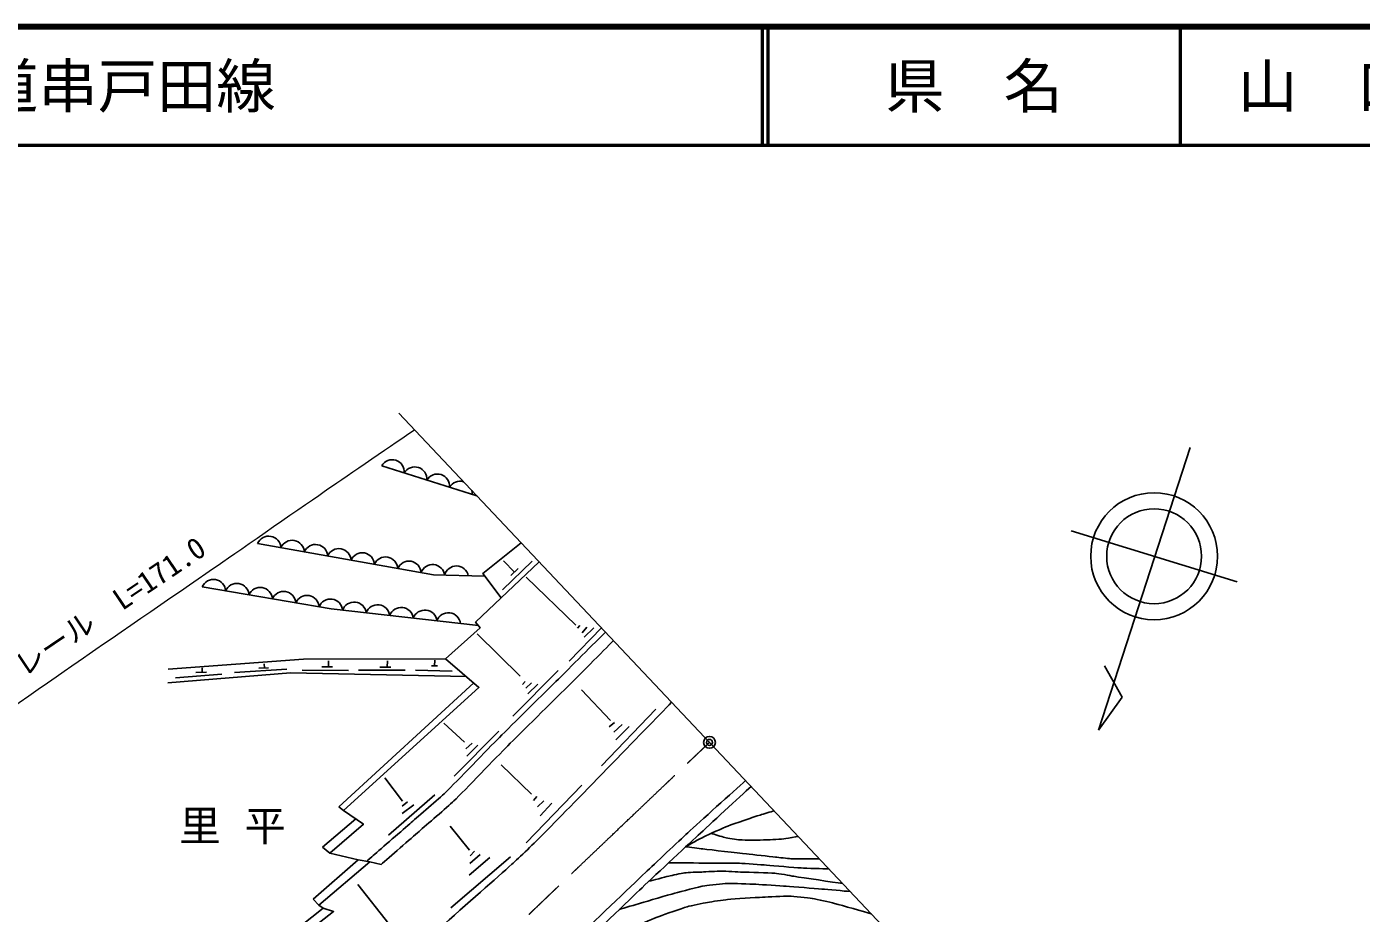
# Model space of a CAD drawing. Units: millimetres, scale not verified. Extents: x 40000 to 680000, y 20000 to 380000.
# Drawn here: x 235748 to 348278, y 305262 to 380000 of the extents above; entities that cross this region are included whole.
import ezdxf
from ezdxf.enums import TextEntityAlignment as Align

# ---------------------------------------------------------------- set-up
doc = ezdxf.new("R2010")
doc.units = ezdxf.units.MM
doc.header["$LTSCALE"] = 1000
doc.header["$PDMODE"] = 32
doc.header["$PDSIZE"] = 500
doc.linetypes.add('CHAIN', pattern=[18.5, 12, -1.5, 3.5, -1.5])
for name, color, linetype, lineweight in [('M-BGD', 7, 'Continuous', 25), ('M-BMK', 2, 'CHAIN', 13), ('M-BMK-SRVR', 3, 'Continuous', 25), ('M-STR-HTXT', 7, 'Continuous', 13), ('M-TTL', 2, 'Continuous', 140), ('M-TTL-LINE', 7, 'Continuous', 50)]:
    doc.layers.add(name, color=color, linetype=linetype, lineweight=lineweight)
doc.layers.add('M-OTRS', color=6, linetype='Continuous')
doc.layers.add('M-TTL-TXT', color=7, linetype='Continuous')
doc.styles.add('ＭＳ ゴシック', font='')
doc.styles.get('ＭＳ ゴシック').set_extended_font_data('MS Gothic')

msp = doc.modelspace()

# ---------------------------------------------------------------- linework, layer by layer
at = {"layer": 'M-BGD'}
for p, q in [((333852, 344530), (326109, 320686)), ((265680, 342986), (273708, 340446)), ((337798, 333217), (323827, 337489)), ((275866, 332541), (278377, 334953)), ((275957, 334969), (276890, 334028)), ((276579, 333740), (277201, 334316)), ((277872, 333590), (282046, 329537)), ((273717, 328814), (277367, 325243)), ((281493, 326509), (284214, 329315)), ((282196, 329304), (282391, 329515)), ((282573, 328898), (282978, 329368)), ((282748, 328537), (283557, 329313)), ((261207, 326533), (261184, 326036)), ((266180, 326544), (266142, 326008)), ((270168, 326587), (270132, 326128)), ((248289, 325120), (252203, 325423)), ((249998, 325557), (250909, 325601)), ((250544, 325949), (250536, 325583)), ((253282, 325573), (257680, 325847)), ((255316, 325934), (256144, 325946)), ((255784, 326288), (255790, 325941)), ((258969, 325767), (262876, 325737)), ((260645, 326040), (261541, 326033)), ((263729, 325755), (267659, 325747)), ((265520, 326013), (266445, 326005)), ((268520, 325750), (271634, 325659)), ((269877, 326123), (270387, 326132)), ((276744, 321882), (280558, 325743)), ((328126, 323480), (326614, 326129)), ((262055, 314250), (273442, 324682)), ((277553, 324553), (277781, 324812)), ((277844, 324247), (278314, 324687)), ((277991, 323755), (278832, 324564)), ((282517, 324106), (284975, 321527)), ((326109, 320686), (328126, 323480)), ((284221, 317692), (288784, 322458)), ((270920, 321295), (272657, 319691)), ((284863, 320993), (285311, 321354)), ((285256, 320534), (285945, 321190)), ((285431, 319879), (286535, 321004)), ((271799, 316811), (275559, 320626)), ((272773, 319129), (273298, 319610)), ((272850, 318518), (273778, 319446)), ((275748, 317772), (278304, 315307)), ((265944, 316671), (267441, 314726)), ((266241, 311852), (270168, 315244)), ((277860, 311203), (282542, 316077)), ((278480, 314783), (278752, 315117)), ((262454, 313934), (262055, 314250)), ((267410, 314288), (267847, 314670)), ((267410, 313669), (268384, 314415)), ((278805, 314240), (279353, 314741)), ((279047, 313471), (280022, 314551)), ((260702, 310839), (263495, 313212)), ((271446, 312595), (273070, 310577)), ((261299, 310341), (260702, 310839)), ((264670, 309589), (263683, 309778)), ((271501, 305723), (276537, 310026)), ((273063, 308478), (274800, 309969)), ((273121, 309469), (273978, 310205)), ((273133, 310093), (273502, 310493)), ((263666, 307685), (266271, 304382)), ((260392, 305960), (259911, 306442))]:
    msp.add_line(p, q, dxfattribs=at)
for points in [[(275749, 331846), (274196, 333897), (277446, 336485)], [(255218, 336426), (270054, 333781), (274355, 333688)], [(259911, 306442), (263683, 309778), (261299, 310341), (264143, 312762), (262454, 313934), (273878, 324310), (271072, 326704), (273972, 329338), (273602, 329803), (278950, 334892)], [(250547, 332774), (261425, 330916), (273831, 329515)], [(271072, 326704), (259096, 326685), (247686, 325854)], [(272820, 325213), (257988, 325534), (247653, 324694)], [(237041, 288516), (256703, 299127), (254801, 300077), (261623, 305400), (260758, 305683), (260392, 305960), (264670, 309589), (265624, 309379)], [(236635, 288910), (255365, 298984), (253514, 299963), (260758, 305683)]]:
    msp.add_lwpolyline(points, dxfattribs=at)
for radius in [5351, 4000]:
    msp.add_circle((330810, 335358), radius, dxfattribs=at)
for centre, radius, start, end in [((266565, 342470), 1025, 355.12086, 149.76009), ((268472, 341866), 1025, 355.12086, 149.76009), ((270379, 341263), 1025, 355.12086, 149.76009), ((272286, 340660), 1025, 73.40496, 149.76009), ((272286, 340660), 1025, 355.12086, 13.2907), ((256163, 336029), 1025, 2.57079, 157.21003), ((258132, 335678), 1025, 2.57079, 157.21003), ((260101, 335327), 1025, 2.57079, 157.21003), ((262070, 334976), 1025, 2.57079, 157.21003), ((264039, 334625), 1025, 2.57079, 157.21003), ((266008, 334274), 1025, 2.57079, 157.21003), ((267977, 333923), 1025, 2.57079, 157.21003), ((269969, 333642), 1022, 6.6954, 161.33463), ((271979, 333514), 1025, 11.43456, 166.07379), ((251494, 332384), 1025, 2.9899, 157.62913), ((253466, 332047), 1025, 2.9899, 157.62913), ((255437, 331711), 1025, 2.9899, 157.62913), ((257409, 331374), 1025, 2.9899, 157.62913), ((259380, 331037), 1025, 2.9899, 157.62913), ((261362, 330727), 1025, 4.55332, 159.19255), ((263351, 330472), 1025, 6.23386, 160.8731), ((265339, 330248), 1025, 6.23386, 160.8731), ((267326, 330023), 1025, 6.23386, 160.8731), ((269314, 329799), 1025, 6.23386, 160.8731), ((271301, 329574), 1025, 6.23386, 160.8731)]:
    msp.add_arc(centre, radius, start, end, dxfattribs=at)
for points, knots in [([(284537, 328973), (283749, 328174), (281372, 325788), (280577, 324997), (279586, 324011), (276589, 321079), (275603, 320089), (274686, 319169), (271995, 316351), (271061, 315449), (270509, 314917), (268756, 313428), (268179, 312925), (267538, 312365), (265612, 310692), (264970, 310135), (264856, 310036), (264514, 309739), (264399, 309641)], [0, 0, 0, 0, 1, 1, 1, 2, 2, 2, 3, 3, 3, 4, 4, 4, 5, 5, 5, 6, 6, 6, 6]), ([(285224, 328246), (284439, 327450), (282074, 325075), (281282, 324288), (280291, 323303), (277297, 320372), (276311, 319383), (275391, 318460), (272692, 315634), (271755, 314729), (271196, 314190), (269421, 312682), (268836, 312171), (268195, 311611), (266268, 309936), (265624, 309379)], [0, 0, 0, 0, 1, 1, 1, 2, 2, 2, 3, 3, 3, 4, 4, 4, 5, 5, 5, 5]), ([(264164, 298405), (266680, 300582), (274177, 307174), (276658, 309392), (277194, 309870), (278740, 311372), (279244, 311884), (281434, 314105), (287961, 320807), (290124, 323054)], [0, 0, 0, 0, 1, 1, 1, 2, 2, 2, 3, 3, 3, 3]), ([(223132, 258288), (223148, 258293), (223194, 258307), (223209, 258312), (223917, 258554), (226047, 259264), (226749, 259524), (227423, 259773), (229430, 260568), (230088, 260860), (230820, 261185), (232977, 262249), (233695, 262606), (234450, 262981), (236714, 264108), (237451, 264517), (238067, 264860), (239855, 265993), (240453, 266366), (241053, 266740), (242859, 267857), (243443, 268257), (244015, 268648), (245676, 269903), (246229, 270321), (246728, 270696), (248217, 271830), (248702, 272223), (249205, 272630), (250683, 273891), (251166, 274321), (251970, 275035), (254340, 277221), (255136, 277942), (255960, 278689), (258447, 280914), (259271, 281661), (260874, 283116), (265682, 287485), (267274, 288954), (268681, 290253), (272876, 294179), (274263, 295500), (274807, 296018), (276386, 297627), (276924, 298152), (277936, 299139), (280990, 302080), (282010, 303058), (283190, 304190), (286740, 307576), (287927, 308702), (288636, 309375), (290768, 311388), (291488, 312049), (292455, 312937), (295385, 315567), (296359, 316447), (296359, 316447), (296360, 316447), (296360, 316448)], [0, 0, 0, 0, 1, 1, 1, 2, 2, 2, 3, 3, 3, 4, 4, 4, 5, 5, 5, 6, 6, 6, 7, 7, 7, 8, 8, 8, 9, 9, 9, 10, 10, 10, 11, 11, 11, 12, 12, 12, 13, 13, 13, 14, 14, 14, 15, 15, 15, 16, 16, 16, 17, 17, 17, 18, 18, 18, 19, 19, 19, 20, 20, 20, 20]), ([(223321, 257706), (223322, 257706), (223324, 257707), (223325, 257707), (223800, 257861), (225228, 258311), (225699, 258477), (226143, 258633), (227460, 259145), (227897, 259319), (228349, 259499), (229699, 260054), (230146, 260247), (230519, 260409), (231630, 260916), (231995, 261097), (232766, 261479), (235064, 262658), (235826, 263061), (236332, 263328), (237835, 264158), (238329, 264445), (238801, 264720), (240199, 265574), (240659, 265870), (241382, 266336), (243537, 267758), (244242, 268252), (244794, 268638), (246403, 269862), (246940, 270269), (247321, 270557), (248465, 271422), (248834, 271725), (249271, 272085), (250540, 273213), (250965, 273587), (251849, 274363), (254506, 276687), (255380, 277475), (255926, 277967), (257516, 279492), (258061, 279984), (259026, 280855), (261965, 283419), (262931, 284288), (263895, 285156), (266750, 287799), (267712, 288669), (268458, 289343), (270725, 291335), (271470, 292010), (272067, 292551), (273841, 294195), (274426, 294749), (275176, 295461), (277397, 297629), (278145, 298344), (278808, 298978), (280816, 300859), (281479, 301493), (282672, 302635), (286227, 306085), (287424, 307223), (288404, 308155), (291370, 310923), (292362, 311843), (293252, 312669), (295933, 315133), (296830, 315950)], [0, 0, 0, 0, 1, 1, 1, 2, 2, 2, 3, 3, 3, 4, 4, 4, 5, 5, 5, 6, 6, 6, 7, 7, 7, 8, 8, 8, 9, 9, 9, 10, 10, 10, 11, 11, 11, 12, 12, 12, 13, 13, 13, 14, 14, 14, 15, 15, 15, 16, 16, 16, 17, 17, 17, 18, 18, 18, 19, 19, 19, 20, 20, 20, 21, 21, 21, 22, 22, 22, 23, 23, 23, 23]), ([(291297, 310853), (291596, 311039), (292517, 311552), (292832, 311707), (293234, 311905), (294459, 312457), (294876, 312618), (295409, 312825), (297038, 313369), (297582, 313546), (297818, 313623), (298535, 313828), (298776, 313888)], [0, 0, 0, 0, 1, 1, 1, 2, 2, 2, 3, 3, 3, 4, 4, 4, 4]), ([(293466, 312004), (293688, 311920), (294371, 311714), (294602, 311661), (294854, 311603), (295617, 311469), (295874, 311453), (296313, 311425), (297633, 311433), (298073, 311445), (298409, 311453), (299414, 311517), (299748, 311554), (299960, 311578), (300589, 311695), (300795, 311749)], [0, 0, 0, 0, 1, 1, 1, 2, 2, 2, 3, 3, 3, 4, 4, 4, 5, 5, 5, 5]), ([(291337, 310877), (291619, 310836), (292468, 310724), (292751, 310690), (293489, 310601), (295706, 310349), (296445, 310265), (296932, 310211), (298393, 310052), (298880, 310000), (299142, 309972), (299926, 309876), (300189, 309865), (300669, 309845), (302111, 309833), (302592, 309846)], [0, 0, 0, 0, 1, 1, 1, 2, 2, 2, 3, 3, 3, 4, 4, 4, 5, 5, 5, 5]), ([(289860, 309511), (290509, 309509), (292455, 309501), (293104, 309498), (293653, 309495), (295298, 309499), (295846, 309480), (296305, 309464), (297679, 309355), (298137, 309320), (298717, 309275), (300455, 309117), (301036, 309083), (301503, 309056), (302908, 309014), (303377, 309014)], [0, 0, 0, 0, 1, 1, 1, 2, 2, 2, 3, 3, 3, 4, 4, 4, 5, 5, 5, 5]), ([(288206, 307960), (288538, 308053), (289542, 308311), (289878, 308390), (290145, 308454), (290949, 308639), (291221, 308673), (291509, 308709), (292379, 308728), (292668, 308741), (293000, 308757), (293994, 308819), (294326, 308818), (294680, 308817), (295741, 308748), (296095, 308734), (296640, 308713), (298277, 308687), (298820, 308642), (299147, 308615), (300116, 308428), (300441, 308378), (301263, 308252), (303733, 307884), (304557, 307764)], [0, 0, 0, 0, 1, 1, 1, 2, 2, 2, 3, 3, 3, 4, 4, 4, 5, 5, 5, 6, 6, 6, 7, 7, 7, 8, 8, 8, 8]), ([(285721, 305586), (286078, 305693), (287151, 306011), (287509, 306116), (288088, 306285), (289820, 306801), (290401, 306958), (290905, 307094), (292421, 307489), (292935, 307584), (293307, 307653), (294441, 307764), (294819, 307775), (295303, 307789), (296754, 307729), (297237, 307706), (297747, 307681), (299274, 307575), (299783, 307538), (300385, 307495), (302191, 307357), (302793, 307307), (303273, 307268), (304711, 307139), (305190, 307093)], [0, 0, 0, 0, 1, 1, 1, 2, 2, 2, 3, 3, 3, 4, 4, 4, 5, 5, 5, 6, 6, 6, 7, 7, 7, 8, 8, 8, 8]), ([(280309, 300161), (280562, 300374), (281358, 300966), (281634, 301147), (282043, 301416), (283303, 302168), (283730, 302407), (284093, 302611), (285214, 303169), (285584, 303361), (285918, 303536), (286909, 304082), (287250, 304242), (287607, 304410), (288702, 304863), (289071, 305001), (289538, 305176), (290951, 305672), (291431, 305809), (291769, 305906), (292806, 306110), (293153, 306173), (293489, 306233), (294503, 306393), (294844, 306426), (295433, 306483), (297207, 306590), (297798, 306622), (298243, 306645), (299580, 306714), (300026, 306702), (300419, 306691), (301596, 306573), (301985, 306511), (302367, 306450), (303498, 306188), (303872, 306090), (304494, 305929), (306348, 305404), (306962, 305216)], [0, 0, 0, 0, 1, 1, 1, 2, 2, 2, 3, 3, 3, 4, 4, 4, 5, 5, 5, 6, 6, 6, 7, 7, 7, 8, 8, 8, 9, 9, 9, 10, 10, 10, 11, 11, 11, 12, 12, 12, 13, 13, 13, 13])]:
    msp.add_open_spline(points, degree=3, knots=knots, dxfattribs=at)
at = {"layer": 'M-BMK'}
msp.add_open_spline([(68883, 301243), (69569, 301325), (71631, 301529), (72320, 301582), (73055, 301638), (75266, 301767), (76003, 301791), (77521, 301841), (82076, 301971), (83594, 301949), (84650, 301933), (87813, 301711), (88863, 301600), (90041, 301476), (93560, 300975), (94727, 300772), (95895, 300569), (99387, 299874), (100533, 299571), (101910, 299208), (105982, 297904), (107329, 297442), (108293, 297111), (111145, 296006), (112083, 295606), (113227, 295117), (116621, 293562), (117731, 293001), (119010, 292355), (122779, 290285), (124025, 289576), (124725, 289177), (126787, 287910), (127459, 287465), (128198, 286976), (130342, 285402), (131078, 284909), (132758, 283784), (137838, 280473), (139538, 279379), (141701, 277989), (148227, 273877), (150390, 272488), (150961, 272122), (152637, 270970), (153208, 270605), (153683, 270300), (155142, 269437), (155622, 269140), (156331, 268702), (158434, 267351), (159154, 266932), (159495, 266734), (160563, 266223), (160922, 266061), (162063, 265547), (165493, 264022), (166653, 263552), (167673, 263140), (170771, 262006), (171814, 261655), (172524, 261417), (174690, 260807), (175413, 260609), (176096, 260421), (178152, 259885), (178842, 259728), (179477, 259583), (181396, 259217), (182036, 259098), (182695, 258976), (184675, 258617), (185339, 258522), (186184, 258401), (188728, 258081), (189580, 258018), (190703, 257935), (194081, 257783), (195208, 257792), (196774, 257804), (201473, 258000), (203035, 258123), (204184, 258214), (207610, 258687), (208748, 258863), (209775, 259022), (212845, 259562), (213855, 259802), (215215, 260125), (219252, 261265), (220588, 261674), (221579, 261978), (224516, 263004), (225487, 263365), (226471, 263730), (229407, 264873), (230364, 265304), (231136, 265653), (233378, 266855), (234122, 267260), (235151, 267820), (238231, 269519), (239232, 270129), (240012, 270605), (242278, 272152), (243021, 272685), (243747, 273207), (245875, 274845), (246576, 275401), (247139, 275847), (248798, 277226), (249342, 277695), (249994, 278256), (251926, 279966), (252554, 280553), (253219, 281175), (255150, 283106), (255805, 283738), (257805, 285669), (263823, 291445), (265827, 293371), (268396, 295841), (276097, 303256), (278672, 305719), (281595, 308515), (290383, 316886), (293318, 319670)], degree=3, knots=[0, 0, 0, 0, 1, 1, 1, 2, 2, 2, 3, 3, 3, 4, 4, 4, 5, 5, 5, 6, 6, 6, 7, 7, 7, 8, 8, 8, 9, 9, 9, 10, 10, 10, 11, 11, 11, 12, 12, 12, 13, 13, 13, 14, 14, 14, 15, 15, 15, 16, 16, 16, 17, 17, 17, 18, 18, 18, 19, 19, 19, 20, 20, 20, 21, 21, 21, 22, 22, 22, 23, 23, 23, 24, 24, 24, 25, 25, 25, 26, 26, 26, 27, 27, 27, 28, 28, 28, 29, 29, 29, 30, 30, 30, 31, 31, 31, 32, 32, 32, 33, 33, 33, 34, 34, 34, 35, 35, 35, 36, 36, 36, 37, 37, 37, 38, 38, 38, 39, 39, 39, 40, 40, 40, 41, 41, 41, 42, 42, 42, 42], dxfattribs=at)
at = {"layer": 'M-BMK-SRVR'}
msp.add_line((267117, 347428), (341326, 268811), dxfattribs=at)
msp.add_circle((293318, 319670), 500, dxfattribs=at)
msp.add_point((293318, 319670), dxfattribs=at)
at = {"layer": 'M-OTRS'}
msp.add_point((293318, 319670), dxfattribs=at)
at = {"layer": 'M-STR-HTXT'}
msp.add_open_spline([(209400, 306943), (209790, 307088), (210950, 307555), (211332, 307721), (211898, 307968), (213587, 308734), (214140, 309010), (214540, 309211), (215715, 309865), (216094, 310103), (216924, 310625), (219371, 312260), (220184, 312809), (222092, 314096), (227801, 317979), (229697, 319283), (231872, 320778), (238368, 325305), (240540, 326806), (242808, 328373), (249625, 333054), (251893, 334620), (253763, 335911), (259360, 339800), (261231, 341089), (262671, 342080), (266999, 345039), (268445, 346020)], degree=3, knots=[0, 0, 0, 0, 1, 1, 1, 2, 2, 2, 3, 3, 3, 4, 4, 4, 5, 5, 5, 6, 6, 6, 7, 7, 7, 8, 8, 8, 9, 9, 9, 9], dxfattribs=at)
at = {"layer": 'M-TTL'}
msp.add_line((680000, 380000), (40000, 380000), dxfattribs=at)
at = {"layer": 'M-TTL-LINE'}
for p, q in [((297750, 380000), (297750, 370000)), ((298250, 380000), (298250, 370000)), ((333000, 380000), (333000, 370000)), ((40000, 370000), (680000, 370000))]:
    msp.add_line(p, q, dxfattribs=at)

# ---------------------------------------------------------------- texts
at = {"layer": 'M-BGD', "insert": (248606, 311078), "char_height": 2566, "attachment_point": 7, "style": 'ＭＳ ゴシック'}
msp.add_mtext('\\T1.57;里平', dxfattribs=at)
at = {"layer": 'M-STR-HTXT', "style": 'ＭＳ ゴシック'}
msp.add_text('ガードレール  L=171.0', height=1833, rotation=33.947, dxfattribs=at).set_placement((229594, 320503), align=Align.BOTTOM_LEFT)
at = {"layer": 'M-TTL-TXT', "style": 'ＭＳ ゴシック'}
msp.add_text('一般県道串戸田線', height=3666, dxfattribs=at).set_placement((216734, 375000), align=Align.MIDDLE_LEFT)
for s, p in [('県\u3000名', (315625, 375000)), ('山\u3000口\u3000県', (350375, 375000))]:
    msp.add_text(s, height=3666, dxfattribs=at).set_placement(p, align=Align.MIDDLE_CENTER)

doc.saveas('drawing.dxf')
